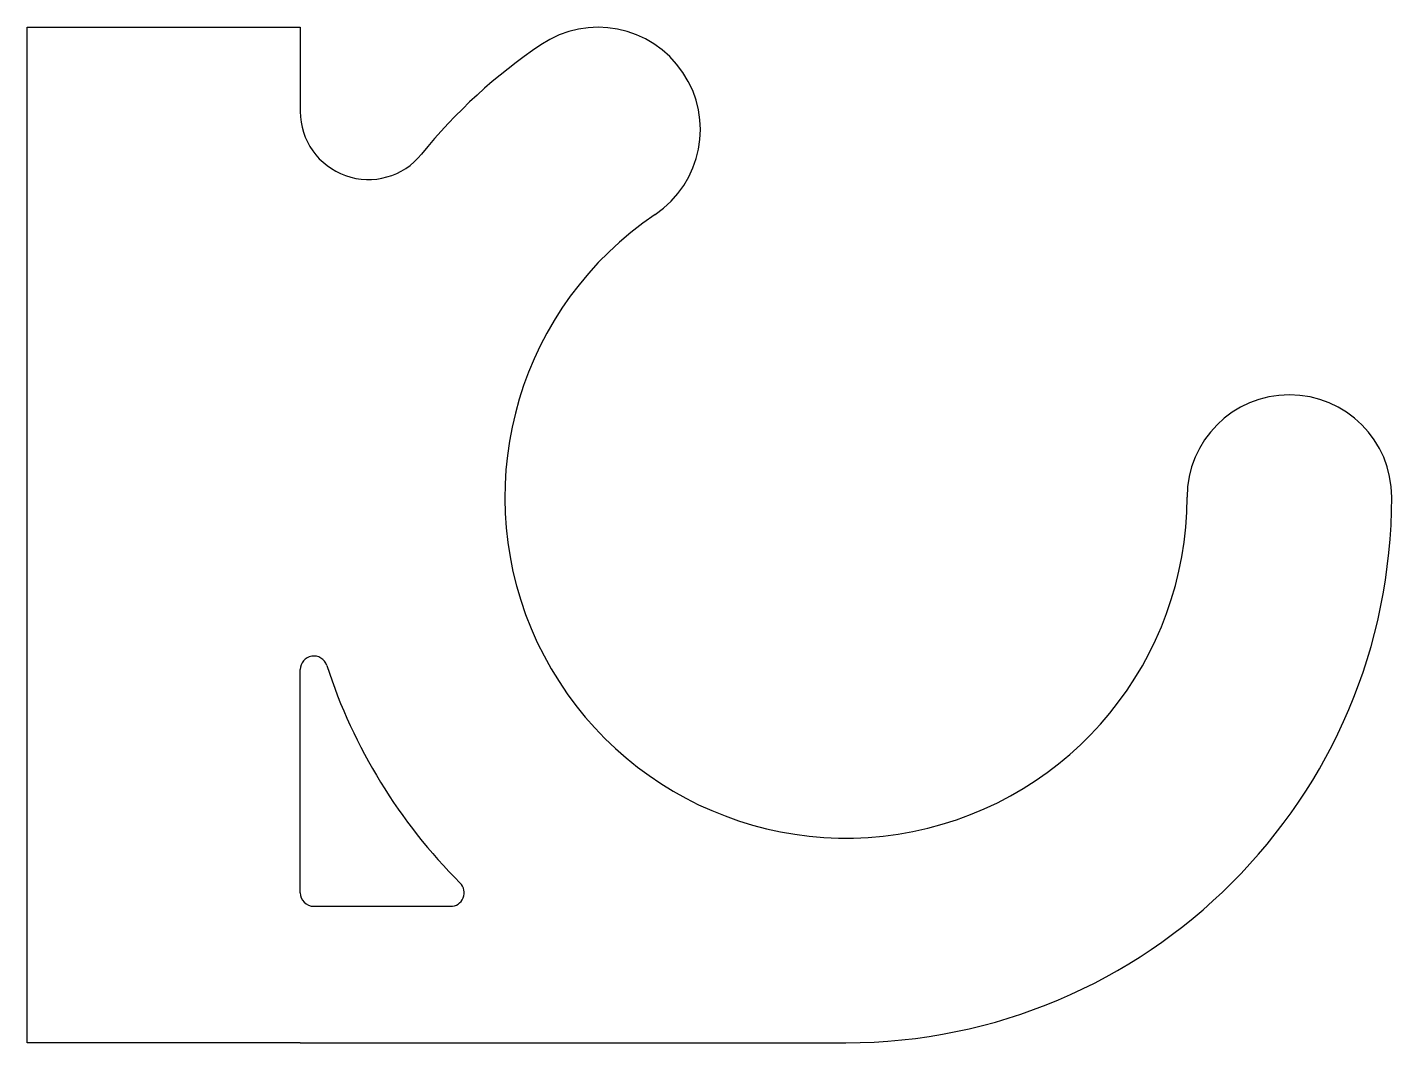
# Model space of a CAD drawing. Header units: millimetres. Extents: x 84 to 94, y 86 to 93.44.
import ezdxf

# ---------------------------------------------------------------- set-up
doc = ezdxf.new("R2010")
doc.units = ezdxf.units.MM

msp = doc.modelspace()

# ---------------------------------------------------------------- linework, layer by layer
for p, q in [((84, 86), (84, 93.4448)), ((84, 93.4448), (86, 93.4448)), ((86, 93.4448), (86, 92.8284)), ((86, 87.1), (86, 88.7351)), ((86.1, 87), (87.1017, 87)), ((86, 86), (84, 86)), ((86, 86), (90, 86))]:
    msp.add_line(p, q)
for centre, radius, start, end in [((88.1833, 92.6948), 0.75, 303.98535, 123.98535), ((90, 90), 4, 123.98535, 141.05756), ((90, 90), 4, 123.98535, 141.05756), ((86.5, 92.8284), 0.5, 180, 321.05756), ((90, 90), 2.5, 123.98535, 0), ((93.25, 90), 0.75, 0, 180), ((90, 90), 4, 270, 0), ((86.1, 88.7351), 0.1, 17.96975, 180), ((90, 90), 4, 197.96975, 225.01704), ((86.1, 87.1), 0.1, 180, 270), ((87.1017, 87.1), 0.1, 270, 45.01704)]:
    msp.add_arc(centre, radius, start, end)

doc.saveas('drawing.dxf')
